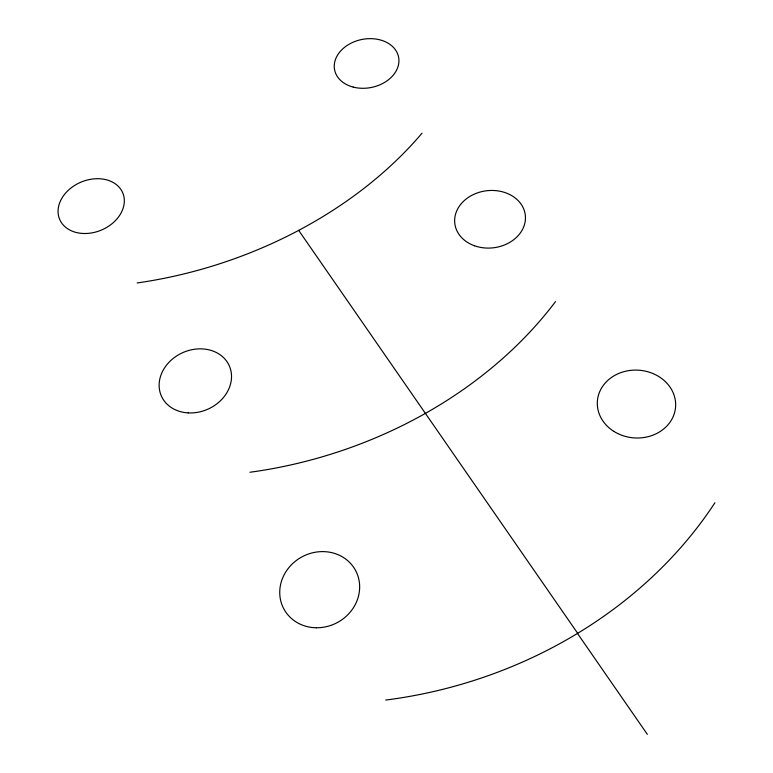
<?xml version="1.0" encoding="UTF-8"?>
<svg xmlns="http://www.w3.org/2000/svg" width="773" height="773" viewBox="0 0 773 773"><rect width="100%" height="100%" fill="white"/><g stroke="black" fill="none" stroke-linecap="round" stroke-linejoin="round"><path stroke-width="1.16" d="M298.687 230.373L577.673 633.319M577.479 633.435L647.339 734.35M422.01 133.207A354.681 251.099 -17.7 0 1 137.15 282.957M555.497 301.615A382.741 294.194 -16.9 0 1 249.95 472.255M714.928 502.75A415.99 349.251 -14.6 0 1 385.688 700.058M353.242 87.098A32.621 24.456 -11.4 0 0 398.781 58.284A32.621 24.456 -11.4 0 0 347.753 45.047A32.621 24.456 -11.4 0 0 353.242 87.098M83.368 233.485A34.215 26.05 -22.6 0 0 122.994 193.482A34.215 26.05 -22.6 0 0 67.232 191.337A34.215 26.05 -22.6 0 0 83.368 233.485M188.148 412.898A37.162 30.93 -24.1 0 0 229.649 366.673A37.162 30.93 -24.1 0 0 168.195 363.155A37.162 30.93 -24.1 0 0 188.148 412.898M474.574 245.795A35.49 28.717 -6.8 0 0 525.369 215.802A35.49 28.717 -6.8 0 0 470.226 196.226A35.49 28.717 -6.8 0 0 474.574 245.795M316.389 627.763A40.689 37.307 -28.1 0 0 355.841 570.996A40.689 37.307 -28.1 0 0 286.86 570.29A40.689 37.307 -28.1 0 0 316.389 627.763M613.83 431.353A39.21 33.935 4.1 0 0 675.496 407.883A39.21 33.935 4.1 0 0 620.11 372.905A39.21 33.935 4.1 0 0 613.83 431.353"/></g></svg>
